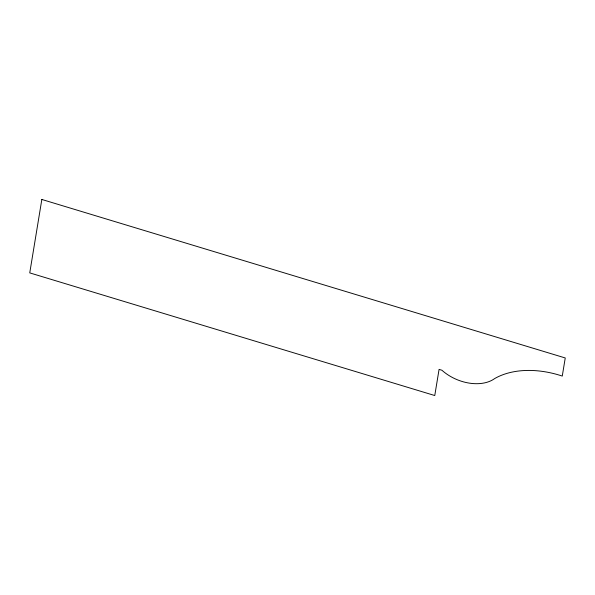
<?xml version="1.0" encoding="UTF-8"?>
<svg xmlns="http://www.w3.org/2000/svg" width="595" height="595" viewBox="0 0 595 595"><rect width="100%" height="100%" fill="white"/><g stroke="black" fill="none" stroke-linecap="round" stroke-linejoin="round"><path stroke-width="0.89" d="M41.836 199.466L29.75 272.889L434.766 395.534L439.073 369.383L441.921 370.246A37.478 25.079 23.1 0 0 494.646 378.584A79.373 53.111 23.1 0 1 562.268 376.07L565.25 357.959L41.836 199.466"/></g></svg>
